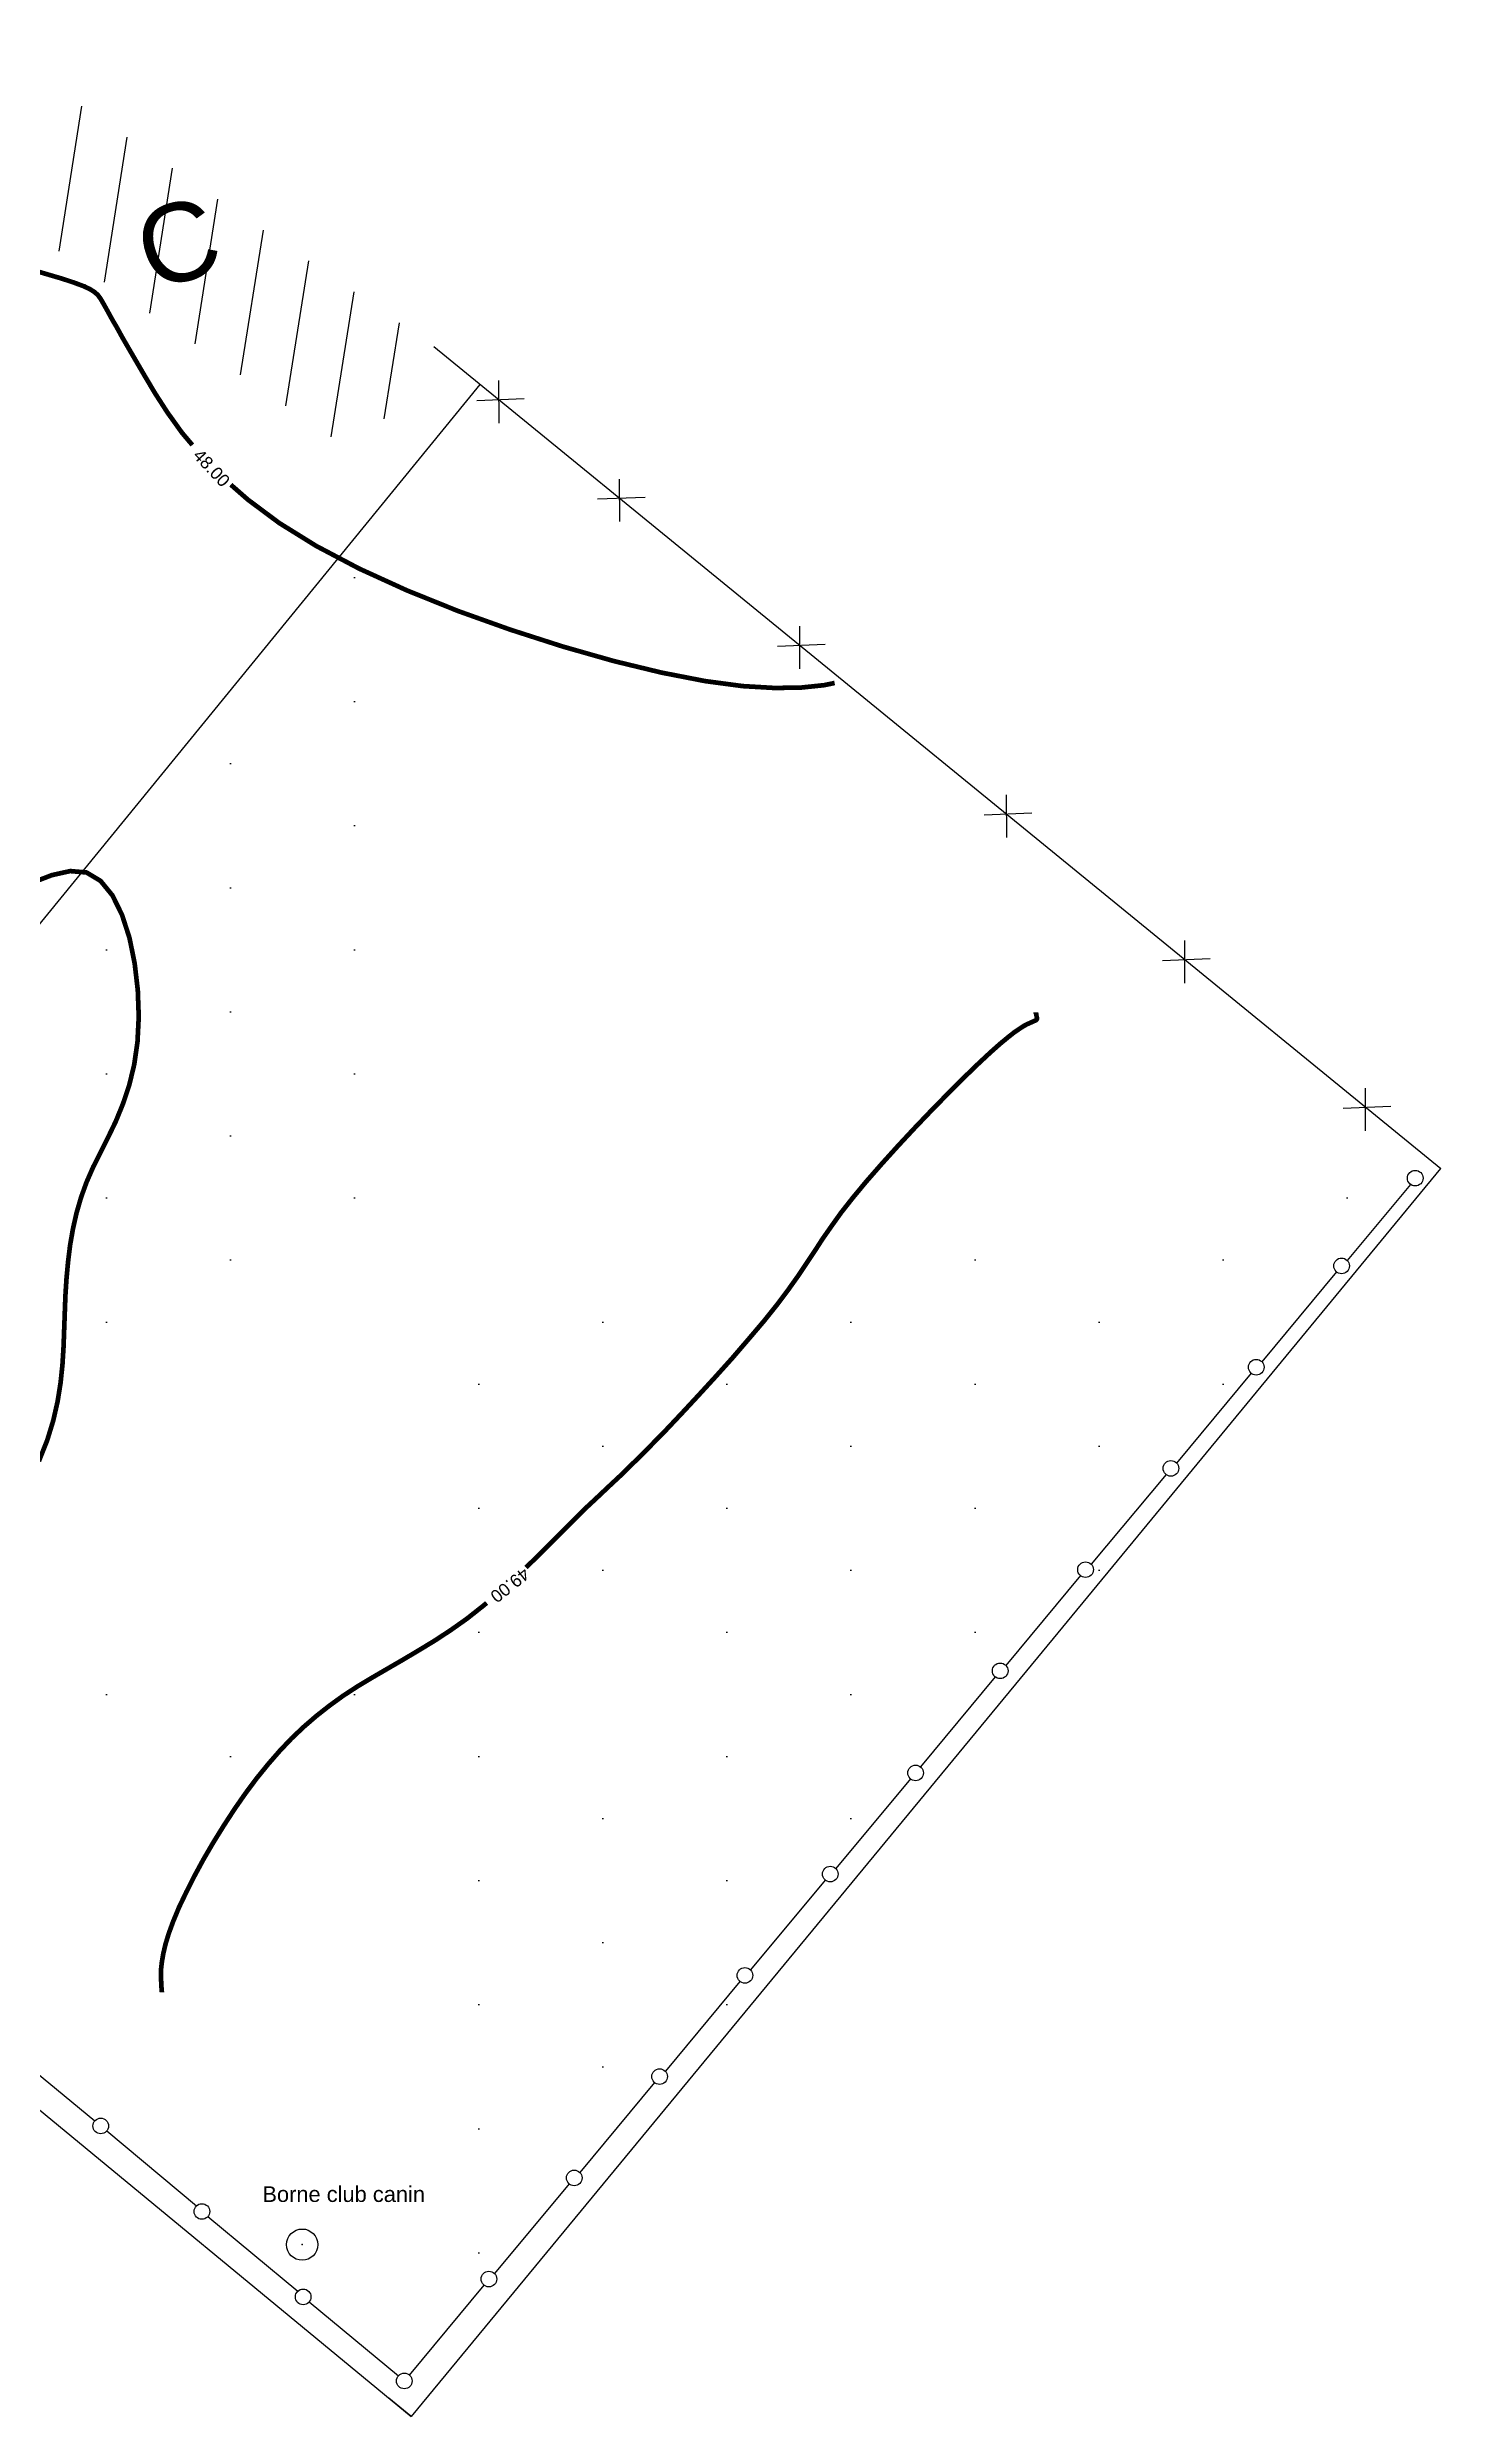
# Model space of a CAD drawing. Header units: metres. Extents: x 64 to 796628, y 142 to 671743.
# Drawn here: x 230.3 to 319.4, y 141.7 to 293.2 of the extents above; entities that cross this region are included whole.
import ezdxf
from ezdxf.enums import TextEntityAlignment as Align

# ---------------------------------------------------------------- set-up
doc = ezdxf.new("R2010")
doc.units = ezdxf.units.M
doc.header["$LTSCALE"] = 2
for name, color, linetype in [('Bâtiment', 1, 'Continuous'), ('Cotation Courbes de niveau', 246, 'Continuous'), ('COURBE PRINCIPALE', 246, 'Continuous'), ('Limtes végétative', 92, 'Continuous'), ('Point Topographie', 1, 'Continuous'), ('texte', 7, 'Continuous')]:
    doc.layers.add(name, color=color, linetype=linetype)
for name, color, linetype, lineweight in [("Lingne d'arbres", 3, 'Continuous', 25), ('SYMBOL_ARBRE', 3, 'Continuous', 25), ('SYMBOL_CLOTURE', 7, 'Continuous', 25)]:
    doc.layers.add(name, color=color, linetype=linetype, lineweight=lineweight)
doc.styles.add('Text pro', font='txt.shx', dxfattribs={"height": 5, "bigfont": 'bigfont.shx'})
pattern_1 = [(90, (-364025.7696, -375482.09), (-7.9375, 3.96875), [0, -7.9375])]
pattern_2 = [(261, (-364025.7696, -375482.0903), (3.135910481, -0.496679427), [])]

# ---------------------------------------------------------------- blocks, each defined once
blk = doc.blocks.new('Point topographique')
blk.add_circle((0, 0), 1)
blk.add_point((0, 0))

msp = doc.modelspace()

# ---------------------------------------------------------------- hatches: boundary and pattern name
at = {"layer": 'Bâtiment'}
h = msp.add_hatch(dxfattribs=at)
h.set_pattern_fill('ANSI31', color=256, angle=216, style=0)
h.set_pattern_definition(pattern_2)
h.paths.add_polyline_path([(254.98, 274.1), (226.97, 293.22), (221.59, 286.62), (250.19, 267.1)])
h.paths.add_polyline_path([(235.02, 282.61), (239.93, 284.12), (241.66, 278.5), (236.75, 276.99)], flags=24)
h = msp.add_hatch(dxfattribs=at)
h.set_pattern_fill('ANSI31', color=256, angle=216, style=0)
h.set_pattern_definition(pattern_2)
h.paths.add_polyline_path([(254.98, 274.1), (226.97, 293.22), (221.59, 286.62), (250.19, 267.1)])
h.paths.add_polyline_path([(235.02, 282.61), (239.93, 284.12), (241.66, 278.5), (236.75, 276.99)], flags=24)
h = msp.add_hatch(dxfattribs=at)
h.set_pattern_fill('ANSI31', color=256, angle=216, style=0)
h.set_pattern_definition(pattern_2)
h.paths.add_polyline_path([(254.98, 274.1), (226.97, 293.22), (221.59, 286.62), (250.19, 267.1)])
h.paths.add_polyline_path([(235.02, 282.61), (239.93, 284.12), (241.66, 278.5), (236.75, 276.99)], flags=24)
h = msp.add_hatch(dxfattribs=at)
h.set_pattern_fill('ANSI31', color=256, angle=216, style=0)
h.set_pattern_definition(pattern_2)
h.paths.add_polyline_path([(254.98, 274.1), (226.97, 293.22), (221.59, 286.62), (250.19, 267.1)])
h.paths.add_polyline_path([(235.02, 282.61), (239.93, 284.12), (241.66, 278.5), (236.75, 276.99)], flags=24)
h = msp.add_hatch(dxfattribs=at)
h.set_pattern_fill('ANSI31', color=256, angle=216, style=0)
h.set_pattern_definition(pattern_2)
h.paths.add_polyline_path([(254.98, 274.1), (226.97, 293.22), (221.59, 286.62), (250.19, 267.1)])
h.paths.add_polyline_path([(235.02, 282.61), (239.93, 284.12), (241.66, 278.5), (236.75, 276.99)], flags=24)
at = {"layer": 'Limtes végétative'}
h = msp.add_hatch(dxfattribs=at)
h.set_pattern_fill('DOTS', color=256, scale=5, angle=90, style=0)
h.set_pattern_definition(pattern_1)
edge = h.paths.add_edge_path()
edge.add_line((254.98, 274.1), (319.4, 221.52))
edge.add_line((204.51, 206.2), (257.95, 271.67))
edge.add_line((319.39, 221.52), (293.6, 190.25))
edge.add_line((208.02, 179.24), (253.54, 141.69))
edge.add_line((192.73, 191.85), (207.86, 179.37))
edge.add_line((200.3, 201.05), (203.03, 204.38))
edge.add_line((200.3, 201.05), (192.73, 191.86))
edge.add_line((293.6, 190.25), (253.54, 141.69))
h = msp.add_hatch(dxfattribs=at)
h.set_pattern_fill('DOTS', color=256, scale=5, angle=90, style=0)
h.set_pattern_definition(pattern_1)
edge = h.paths.add_edge_path()
edge.add_line((254.98, 274.1), (319.4, 221.52))
edge.add_line((204.51, 206.2), (257.95, 271.67))
edge.add_line((319.39, 221.52), (293.6, 190.25))
edge.add_line((208.02, 179.24), (253.54, 141.69))
edge.add_line((192.73, 191.85), (207.86, 179.37))
edge.add_line((200.3, 201.05), (203.03, 204.38))
edge.add_line((200.3, 201.05), (192.73, 191.86))
edge.add_line((293.6, 190.25), (253.54, 141.69))
h = msp.add_hatch(dxfattribs=at)
h.set_pattern_fill('DOTS', color=256, scale=5, angle=90, style=0)
h.set_pattern_definition(pattern_1)
edge = h.paths.add_edge_path()
edge.add_line((254.98, 274.1), (319.4, 221.52))
edge.add_line((204.51, 206.2), (257.95, 271.67))
edge.add_line((319.39, 221.52), (293.6, 190.25))
edge.add_line((208.02, 179.24), (253.54, 141.69))
edge.add_line((192.73, 191.85), (207.86, 179.37))
edge.add_line((200.3, 201.05), (203.03, 204.38))
edge.add_line((200.3, 201.05), (192.73, 191.86))
edge.add_line((293.6, 190.25), (253.54, 141.69))
h = msp.add_hatch(dxfattribs=at)
h.set_pattern_fill('DOTS', color=256, scale=5, angle=90, style=0)
h.set_pattern_definition(pattern_1)
edge = h.paths.add_edge_path()
edge.add_line((254.98, 274.1), (319.4, 221.52))
edge.add_line((204.51, 206.2), (257.95, 271.67))
edge.add_line((319.39, 221.52), (293.6, 190.25))
edge.add_line((208.02, 179.24), (253.54, 141.69))
edge.add_line((192.73, 191.85), (207.86, 179.37))
edge.add_line((200.3, 201.05), (203.03, 204.38))
edge.add_line((200.3, 201.05), (192.73, 191.86))
edge.add_line((293.6, 190.25), (253.54, 141.69))
h = msp.add_hatch(dxfattribs=at)
h.set_pattern_fill('DOTS', color=256, scale=5, angle=90, style=0)
h.set_pattern_definition(pattern_1)
edge = h.paths.add_edge_path()
edge.add_line((254.98, 274.1), (319.4, 221.52))
edge.add_line((204.51, 206.2), (257.95, 271.67))
edge.add_line((319.39, 221.52), (293.6, 190.25))
edge.add_line((208.02, 179.24), (253.54, 141.69))
edge.add_line((192.73, 191.85), (207.86, 179.37))
edge.add_line((200.3, 201.05), (203.03, 204.38))
edge.add_line((200.3, 201.05), (192.73, 191.86))
edge.add_line((293.6, 190.25), (253.54, 141.69))

# ---------------------------------------------------------------- linework, layer by layer
for p, q in [((254.98, 274.1), (254.98, 274.1)), ((254.98, 274.1), (254.98, 274.1)), ((254.98, 274.1), (254.98, 274.1)), ((254.98, 274.1), (254.98, 274.1)), ((254.98, 274.1), (254.98, 274.1)), ((319.39, 221.52), (293.6, 190.25)), ((319.39, 221.52), (293.6, 190.25)), ((319.39, 221.52), (293.6, 190.25)), ((319.39, 221.52), (293.6, 190.25)), ((319.39, 221.52), (293.6, 190.25)), ((293.6, 190.25), (253.54, 141.69)), ((293.6, 190.25), (253.54, 141.69)), ((293.6, 190.25), (253.54, 141.69)), ((293.6, 190.25), (253.54, 141.69)), ((293.6, 190.25), (253.54, 141.69)), ((208.02, 179.24), (253.54, 141.69)), ((208.02, 179.24), (253.54, 141.69)), ((208.02, 179.24), (253.54, 141.69)), ((208.02, 179.24), (253.54, 141.69)), ((208.02, 179.24), (253.54, 141.69)), ((253.52, 141.71), (252.11, 142.88)), ((253.52, 141.71), (252.11, 142.88)), ((253.52, 141.71), (252.11, 142.88)), ((253.52, 141.71), (252.11, 142.88)), ((253.52, 141.71), (252.11, 142.88))]:
    msp.add_line(p, q)
at = {"layer": 'COURBE PRINCIPALE', "const_width": 0.3, "flags": 128}
for points, elevation in [([(228.86, 279.12), (230.15, 278.74), (231.17, 278.44), (231.96, 278.18), (232.55, 277.96), (232.97, 277.77), (233.27, 277.58), (233.49, 277.39), (233.65, 277.17), (233.8, 276.92), (233.97, 276.62), (234.17, 276.26), (234.41, 275.82), (234.71, 275.31), (235.05, 274.69), (235.46, 273.98), (235.95, 273.14), (236.51, 272.18), (237.16, 271.09), (237.94, 269.88), (238.88, 268.57), (239.54, 267.79)], 48), ([(228.86, 279.12), (230.15, 278.74), (231.17, 278.44), (231.96, 278.18), (232.55, 277.96), (232.97, 277.77), (233.27, 277.58), (233.49, 277.39), (233.65, 277.17), (233.8, 276.92), (233.97, 276.62), (234.17, 276.26), (234.41, 275.82), (234.71, 275.31), (235.05, 274.69), (235.46, 273.98), (235.95, 273.14), (236.51, 272.18), (237.16, 271.09), (237.94, 269.88), (238.88, 268.57), (239.54, 267.79)], 48), ([(228.86, 279.12), (230.15, 278.74), (231.17, 278.44), (231.96, 278.18), (232.55, 277.96), (232.97, 277.77), (233.27, 277.58), (233.49, 277.39), (233.65, 277.17), (233.8, 276.92), (233.97, 276.62), (234.17, 276.26), (234.41, 275.82), (234.71, 275.31), (235.05, 274.69), (235.46, 273.98), (235.95, 273.14), (236.51, 272.18), (237.16, 271.09), (237.94, 269.88), (238.88, 268.57), (239.54, 267.79)], 48), ([(228.86, 279.12), (230.15, 278.74), (231.17, 278.44), (231.96, 278.18), (232.55, 277.96), (232.97, 277.77), (233.27, 277.58), (233.49, 277.39), (233.65, 277.17), (233.8, 276.92), (233.97, 276.62), (234.17, 276.26), (234.41, 275.82), (234.71, 275.31), (235.05, 274.69), (235.46, 273.98), (235.95, 273.14), (236.51, 272.18), (237.16, 271.09), (237.94, 269.88), (238.88, 268.57), (239.54, 267.79)], 48), ([(228.86, 279.12), (230.15, 278.74), (231.17, 278.44), (231.96, 278.18), (232.55, 277.96), (232.97, 277.77), (233.27, 277.58), (233.49, 277.39), (233.65, 277.17), (233.8, 276.92), (233.97, 276.62), (234.17, 276.26), (234.41, 275.82), (234.71, 275.31), (235.05, 274.69), (235.46, 273.98), (235.95, 273.14), (236.51, 272.18), (237.16, 271.09), (237.94, 269.88), (238.88, 268.57), (239.54, 267.79)], 48), ([(242, 265.25), (243.1, 264.29), (245.1, 262.8), (247.47, 261.33), (250.22, 259.88), (253.27, 258.49), (256.52, 257.18), (259.88, 255.98), (263.24, 254.9), (266.51, 253.97), (269.57, 253.23), (272.35, 252.69), (274.75, 252.37), (276.8, 252.25), (278.52, 252.28), (279.96, 252.43), (280.63, 252.57)], 48), ([(242, 265.25), (243.1, 264.29), (245.1, 262.8), (247.47, 261.33), (250.22, 259.88), (253.27, 258.49), (256.52, 257.18), (259.88, 255.98), (263.24, 254.9), (266.51, 253.97), (269.57, 253.23), (272.35, 252.69), (274.75, 252.37), (276.8, 252.25), (278.52, 252.28), (279.96, 252.43), (280.63, 252.57)], 48), ([(242, 265.25), (243.1, 264.29), (245.1, 262.8), (247.47, 261.33), (250.22, 259.88), (253.27, 258.49), (256.52, 257.18), (259.88, 255.98), (263.24, 254.9), (266.51, 253.97), (269.57, 253.23), (272.35, 252.69), (274.75, 252.37), (276.8, 252.25), (278.52, 252.28), (279.96, 252.43), (280.63, 252.57)], 48), ([(242, 265.25), (243.1, 264.29), (245.1, 262.8), (247.47, 261.33), (250.22, 259.88), (253.27, 258.49), (256.52, 257.18), (259.88, 255.98), (263.24, 254.9), (266.51, 253.97), (269.57, 253.23), (272.35, 252.69), (274.75, 252.37), (276.8, 252.25), (278.52, 252.28), (279.96, 252.43), (280.63, 252.57)], 48), ([(242, 265.25), (243.1, 264.29), (245.1, 262.8), (247.47, 261.33), (250.22, 259.88), (253.27, 258.49), (256.52, 257.18), (259.88, 255.98), (263.24, 254.9), (266.51, 253.97), (269.57, 253.23), (272.35, 252.69), (274.75, 252.37), (276.8, 252.25), (278.52, 252.28), (279.96, 252.43), (280.63, 252.57)], 48), ([(229.72, 202.79), (230.25, 204.12), (230.64, 205.39), (230.92, 206.62), (231.11, 207.81), (231.23, 208.97), (231.3, 210.11), (231.34, 211.22), (231.38, 212.32), (231.42, 213.41), (231.49, 214.49), (231.59, 215.56), (231.72, 216.62), (231.9, 217.65), (232.13, 218.67), (232.42, 219.67), (232.77, 220.64), (233.19, 221.6), (233.67, 222.55), (234.16, 223.53), (234.65, 224.55), (235.1, 225.65), (235.5, 226.84), (235.82, 228.16), (236.03, 229.61), (236.11, 231.22), (236.05, 232.92), (235.85, 234.63), (235.52, 236.26), (235.04, 237.74), (234.43, 238.98), (233.67, 239.91), (232.77, 240.45), (231.73, 240.54), (230.55, 240.28), (229.23, 239.77)], 48), ([(229.72, 202.79), (230.25, 204.12), (230.64, 205.39), (230.92, 206.62), (231.11, 207.81), (231.23, 208.97), (231.3, 210.11), (231.34, 211.22), (231.38, 212.32), (231.42, 213.41), (231.49, 214.49), (231.59, 215.56), (231.72, 216.62), (231.9, 217.65), (232.13, 218.67), (232.42, 219.67), (232.77, 220.64), (233.19, 221.6), (233.67, 222.55), (234.16, 223.53), (234.65, 224.55), (235.1, 225.65), (235.5, 226.84), (235.82, 228.16), (236.03, 229.61), (236.11, 231.22), (236.05, 232.92), (235.85, 234.63), (235.52, 236.26), (235.04, 237.74), (234.43, 238.98), (233.67, 239.91), (232.77, 240.45), (231.73, 240.54), (230.55, 240.28), (229.23, 239.77)], 48), ([(229.72, 202.79), (230.25, 204.12), (230.64, 205.39), (230.92, 206.62), (231.11, 207.81), (231.23, 208.97), (231.3, 210.11), (231.34, 211.22), (231.38, 212.32), (231.42, 213.41), (231.49, 214.49), (231.59, 215.56), (231.72, 216.62), (231.9, 217.65), (232.13, 218.67), (232.42, 219.67), (232.77, 220.64), (233.19, 221.6), (233.67, 222.55), (234.16, 223.53), (234.65, 224.55), (235.1, 225.65), (235.5, 226.84), (235.82, 228.16), (236.03, 229.61), (236.11, 231.22), (236.05, 232.92), (235.85, 234.63), (235.52, 236.26), (235.04, 237.74), (234.43, 238.98), (233.67, 239.91), (232.77, 240.45), (231.73, 240.54), (230.55, 240.28), (229.23, 239.77)], 48), ([(229.72, 202.79), (230.25, 204.12), (230.64, 205.39), (230.92, 206.62), (231.11, 207.81), (231.23, 208.97), (231.3, 210.11), (231.34, 211.22), (231.38, 212.32), (231.42, 213.41), (231.49, 214.49), (231.59, 215.56), (231.72, 216.62), (231.9, 217.65), (232.13, 218.67), (232.42, 219.67), (232.77, 220.64), (233.19, 221.6), (233.67, 222.55), (234.16, 223.53), (234.65, 224.55), (235.1, 225.65), (235.5, 226.84), (235.82, 228.16), (236.03, 229.61), (236.11, 231.22), (236.05, 232.92), (235.85, 234.63), (235.52, 236.26), (235.04, 237.74), (234.43, 238.98), (233.67, 239.91), (232.77, 240.45), (231.73, 240.54), (230.55, 240.28), (229.23, 239.77)], 48), ([(229.72, 202.79), (230.25, 204.12), (230.64, 205.39), (230.92, 206.62), (231.11, 207.81), (231.23, 208.97), (231.3, 210.11), (231.34, 211.22), (231.38, 212.32), (231.42, 213.41), (231.49, 214.49), (231.59, 215.56), (231.72, 216.62), (231.9, 217.65), (232.13, 218.67), (232.42, 219.67), (232.77, 220.64), (233.19, 221.6), (233.67, 222.55), (234.16, 223.53), (234.65, 224.55), (235.1, 225.65), (235.5, 226.84), (235.82, 228.16), (236.03, 229.61), (236.11, 231.22), (236.05, 232.92), (235.85, 234.63), (235.52, 236.26), (235.04, 237.74), (234.43, 238.98), (233.67, 239.91), (232.77, 240.45), (231.73, 240.54), (230.55, 240.28), (229.23, 239.77)], 48), ([(293.5, 231.5), (293.5, 231.5), (293.5, 231.5), (293.5, 231.5), (293.5, 231.49), (293.5, 231.48), (293.51, 231.47), (293.51, 231.45), (293.52, 231.42), (293.53, 231.38), (293.53, 231.34), (293.54, 231.3), (293.55, 231.25), (293.56, 231.21), (293.57, 231.16), (293.57, 231.12), (293.57, 231.09), (293.56, 231.06), (293.55, 231.04), (293.52, 231.01), (293.48, 230.99), (293.42, 230.96), (293.35, 230.93), (293.24, 230.88), (293.11, 230.82), (292.95, 230.75), (292.74, 230.64), (292.48, 230.47), (292.14, 230.24), (291.72, 229.91), (291.2, 229.48), (290.57, 228.92), (289.81, 228.21), (288.92, 227.35), (287.93, 226.36), (286.87, 225.28), (285.77, 224.13), (284.68, 222.96), (283.63, 221.8), (282.65, 220.68), (281.78, 219.63), (281.04, 218.69), (280.42, 217.82), (279.86, 217.02), (279.35, 216.23), (278.83, 215.45), (278.28, 214.63), (277.66, 213.76), (276.94, 212.8), (276.09, 211.74), (275.12, 210.6), (274.09, 209.4), (273.01, 208.2), (271.92, 207.01), (270.86, 205.87), (269.87, 204.82), (268.96, 203.89), (268.18, 203.1), (267.49, 202.43), (266.89, 201.84), (266.33, 201.32), (265.8, 200.82), (265.27, 200.32), (264.7, 199.79), (264.09, 199.19), (263.41, 198.5), (262.65, 197.74), (261.83, 196.92), (260.96, 196.07), (260.89, 196)], 49), ([(293.5, 231.5), (293.5, 231.5), (293.5, 231.5), (293.5, 231.5), (293.5, 231.49), (293.5, 231.48), (293.51, 231.47), (293.51, 231.45), (293.52, 231.42), (293.53, 231.38), (293.53, 231.34), (293.54, 231.3), (293.55, 231.25), (293.56, 231.21), (293.57, 231.16), (293.57, 231.12), (293.57, 231.09), (293.56, 231.06), (293.55, 231.04), (293.52, 231.01), (293.48, 230.99), (293.42, 230.96), (293.35, 230.93), (293.24, 230.88), (293.11, 230.82), (292.95, 230.75), (292.74, 230.64), (292.48, 230.47), (292.14, 230.24), (291.72, 229.91), (291.2, 229.48), (290.57, 228.92), (289.81, 228.21), (288.92, 227.35), (287.93, 226.36), (286.87, 225.28), (285.77, 224.13), (284.68, 222.96), (283.63, 221.8), (282.65, 220.68), (281.78, 219.63), (281.04, 218.69), (280.42, 217.82), (279.86, 217.02), (279.35, 216.23), (278.83, 215.45), (278.28, 214.63), (277.66, 213.76), (276.94, 212.8), (276.09, 211.74), (275.12, 210.6), (274.09, 209.4), (273.01, 208.2), (271.92, 207.01), (270.86, 205.87), (269.87, 204.82), (268.96, 203.89), (268.18, 203.1), (267.49, 202.43), (266.89, 201.84), (266.33, 201.32), (265.8, 200.82), (265.27, 200.32), (264.7, 199.79), (264.09, 199.19), (263.41, 198.5), (262.65, 197.74), (261.83, 196.92), (260.96, 196.07), (260.89, 196)], 49), ([(293.5, 231.5), (293.5, 231.5), (293.5, 231.5), (293.5, 231.5), (293.5, 231.49), (293.5, 231.48), (293.51, 231.47), (293.51, 231.45), (293.52, 231.42), (293.53, 231.38), (293.53, 231.34), (293.54, 231.3), (293.55, 231.25), (293.56, 231.21), (293.57, 231.16), (293.57, 231.12), (293.57, 231.09), (293.56, 231.06), (293.55, 231.04), (293.52, 231.01), (293.48, 230.99), (293.42, 230.96), (293.35, 230.93), (293.24, 230.88), (293.11, 230.82), (292.95, 230.75), (292.74, 230.64), (292.48, 230.47), (292.14, 230.24), (291.72, 229.91), (291.2, 229.48), (290.57, 228.92), (289.81, 228.21), (288.92, 227.35), (287.93, 226.36), (286.87, 225.28), (285.77, 224.13), (284.68, 222.96), (283.63, 221.8), (282.65, 220.68), (281.78, 219.63), (281.04, 218.69), (280.42, 217.82), (279.86, 217.02), (279.35, 216.23), (278.83, 215.45), (278.28, 214.63), (277.66, 213.76), (276.94, 212.8), (276.09, 211.74), (275.12, 210.6), (274.09, 209.4), (273.01, 208.2), (271.92, 207.01), (270.86, 205.87), (269.87, 204.82), (268.96, 203.89), (268.18, 203.1), (267.49, 202.43), (266.89, 201.84), (266.33, 201.32), (265.8, 200.82), (265.27, 200.32), (264.7, 199.79), (264.09, 199.19), (263.41, 198.5), (262.65, 197.74), (261.83, 196.92), (260.96, 196.07), (260.89, 196)], 49), ([(293.5, 231.5), (293.5, 231.5), (293.5, 231.5), (293.5, 231.5), (293.5, 231.49), (293.5, 231.48), (293.51, 231.47), (293.51, 231.45), (293.52, 231.42), (293.53, 231.38), (293.53, 231.34), (293.54, 231.3), (293.55, 231.25), (293.56, 231.21), (293.57, 231.16), (293.57, 231.12), (293.57, 231.09), (293.56, 231.06), (293.55, 231.04), (293.52, 231.01), (293.48, 230.99), (293.42, 230.96), (293.35, 230.93), (293.24, 230.88), (293.11, 230.82), (292.95, 230.75), (292.74, 230.64), (292.48, 230.47), (292.14, 230.24), (291.72, 229.91), (291.2, 229.48), (290.57, 228.92), (289.81, 228.21), (288.92, 227.35), (287.93, 226.36), (286.87, 225.28), (285.77, 224.13), (284.68, 222.96), (283.63, 221.8), (282.65, 220.68), (281.78, 219.63), (281.04, 218.69), (280.42, 217.82), (279.86, 217.02), (279.35, 216.23), (278.83, 215.45), (278.28, 214.63), (277.66, 213.76), (276.94, 212.8), (276.09, 211.74), (275.12, 210.6), (274.09, 209.4), (273.01, 208.2), (271.92, 207.01), (270.86, 205.87), (269.87, 204.82), (268.96, 203.89), (268.18, 203.1), (267.49, 202.43), (266.89, 201.84), (266.33, 201.32), (265.8, 200.82), (265.27, 200.32), (264.7, 199.79), (264.09, 199.19), (263.41, 198.5), (262.65, 197.74), (261.83, 196.92), (260.96, 196.07), (260.89, 196)], 49), ([(293.5, 231.5), (293.5, 231.5), (293.5, 231.5), (293.5, 231.5), (293.5, 231.49), (293.5, 231.48), (293.51, 231.47), (293.51, 231.45), (293.52, 231.42), (293.53, 231.38), (293.53, 231.34), (293.54, 231.3), (293.55, 231.25), (293.56, 231.21), (293.57, 231.16), (293.57, 231.12), (293.57, 231.09), (293.56, 231.06), (293.55, 231.04), (293.52, 231.01), (293.48, 230.99), (293.42, 230.96), (293.35, 230.93), (293.24, 230.88), (293.11, 230.82), (292.95, 230.75), (292.74, 230.64), (292.48, 230.47), (292.14, 230.24), (291.72, 229.91), (291.2, 229.48), (290.57, 228.92), (289.81, 228.21), (288.92, 227.35), (287.93, 226.36), (286.87, 225.28), (285.77, 224.13), (284.68, 222.96), (283.63, 221.8), (282.65, 220.68), (281.78, 219.63), (281.04, 218.69), (280.42, 217.82), (279.86, 217.02), (279.35, 216.23), (278.83, 215.45), (278.28, 214.63), (277.66, 213.76), (276.94, 212.8), (276.09, 211.74), (275.12, 210.6), (274.09, 209.4), (273.01, 208.2), (271.92, 207.01), (270.86, 205.87), (269.87, 204.82), (268.96, 203.89), (268.18, 203.1), (267.49, 202.43), (266.89, 201.84), (266.33, 201.32), (265.8, 200.82), (265.27, 200.32), (264.7, 199.79), (264.09, 199.19), (263.41, 198.5), (262.65, 197.74), (261.83, 196.92), (260.96, 196.07), (260.89, 196)], 49), ([(258.37, 193.73), (258.1, 193.51), (257.1, 192.72), (256.08, 192), (255.06, 191.33), (254.04, 190.71), (253.03, 190.11), (252.03, 189.53), (251.05, 188.96), (250.1, 188.39), (249.18, 187.79), (248.31, 187.16), (247.47, 186.5), (246.66, 185.8), (245.88, 185.06), (245.13, 184.27), (244.39, 183.42), (243.66, 182.52), (242.95, 181.57), (242.24, 180.55), (241.55, 179.49), (240.88, 178.41), (240.25, 177.33), (239.67, 176.26), (239.15, 175.23), (238.69, 174.27), (238.32, 173.38), (238.03, 172.59), (237.82, 171.9), (237.68, 171.3), (237.59, 170.77), (237.54, 170.33), (237.53, 169.96), (237.54, 169.65), (237.55, 169.41), (237.56, 169.22), (237.57, 169.07), (237.58, 168.97), (237.58, 168.9), (237.59, 168.86), (237.59, 168.84), (237.59, 168.83), (237.59, 168.83)], 49), ([(258.37, 193.73), (258.1, 193.51), (257.1, 192.72), (256.08, 192), (255.06, 191.33), (254.04, 190.71), (253.03, 190.11), (252.03, 189.53), (251.05, 188.96), (250.1, 188.39), (249.18, 187.79), (248.31, 187.16), (247.47, 186.5), (246.66, 185.8), (245.88, 185.06), (245.13, 184.27), (244.39, 183.42), (243.66, 182.52), (242.95, 181.57), (242.24, 180.55), (241.55, 179.49), (240.88, 178.41), (240.25, 177.33), (239.67, 176.26), (239.15, 175.23), (238.69, 174.27), (238.32, 173.38), (238.03, 172.59), (237.82, 171.9), (237.68, 171.3), (237.59, 170.77), (237.54, 170.33), (237.53, 169.96), (237.54, 169.65), (237.55, 169.41), (237.56, 169.22), (237.57, 169.07), (237.58, 168.97), (237.58, 168.9), (237.59, 168.86), (237.59, 168.84), (237.59, 168.83), (237.59, 168.83)], 49), ([(258.37, 193.73), (258.1, 193.51), (257.1, 192.72), (256.08, 192), (255.06, 191.33), (254.04, 190.71), (253.03, 190.11), (252.03, 189.53), (251.05, 188.96), (250.1, 188.39), (249.18, 187.79), (248.31, 187.16), (247.47, 186.5), (246.66, 185.8), (245.88, 185.06), (245.13, 184.27), (244.39, 183.42), (243.66, 182.52), (242.95, 181.57), (242.24, 180.55), (241.55, 179.49), (240.88, 178.41), (240.25, 177.33), (239.67, 176.26), (239.15, 175.23), (238.69, 174.27), (238.32, 173.38), (238.03, 172.59), (237.82, 171.9), (237.68, 171.3), (237.59, 170.77), (237.54, 170.33), (237.53, 169.96), (237.54, 169.65), (237.55, 169.41), (237.56, 169.22), (237.57, 169.07), (237.58, 168.97), (237.58, 168.9), (237.59, 168.86), (237.59, 168.84), (237.59, 168.83), (237.59, 168.83)], 49), ([(258.37, 193.73), (258.1, 193.51), (257.1, 192.72), (256.08, 192), (255.06, 191.33), (254.04, 190.71), (253.03, 190.11), (252.03, 189.53), (251.05, 188.96), (250.1, 188.39), (249.18, 187.79), (248.31, 187.16), (247.47, 186.5), (246.66, 185.8), (245.88, 185.06), (245.13, 184.27), (244.39, 183.42), (243.66, 182.52), (242.95, 181.57), (242.24, 180.55), (241.55, 179.49), (240.88, 178.41), (240.25, 177.33), (239.67, 176.26), (239.15, 175.23), (238.69, 174.27), (238.32, 173.38), (238.03, 172.59), (237.82, 171.9), (237.68, 171.3), (237.59, 170.77), (237.54, 170.33), (237.53, 169.96), (237.54, 169.65), (237.55, 169.41), (237.56, 169.22), (237.57, 169.07), (237.58, 168.97), (237.58, 168.9), (237.59, 168.86), (237.59, 168.84), (237.59, 168.83), (237.59, 168.83)], 49), ([(258.37, 193.73), (258.1, 193.51), (257.1, 192.72), (256.08, 192), (255.06, 191.33), (254.04, 190.71), (253.03, 190.11), (252.03, 189.53), (251.05, 188.96), (250.1, 188.39), (249.18, 187.79), (248.31, 187.16), (247.47, 186.5), (246.66, 185.8), (245.88, 185.06), (245.13, 184.27), (244.39, 183.42), (243.66, 182.52), (242.95, 181.57), (242.24, 180.55), (241.55, 179.49), (240.88, 178.41), (240.25, 177.33), (239.67, 176.26), (239.15, 175.23), (238.69, 174.27), (238.32, 173.38), (238.03, 172.59), (237.82, 171.9), (237.68, 171.3), (237.59, 170.77), (237.54, 170.33), (237.53, 169.96), (237.54, 169.65), (237.55, 169.41), (237.56, 169.22), (237.57, 169.07), (237.58, 168.97), (237.58, 168.9), (237.59, 168.86), (237.59, 168.84), (237.59, 168.83), (237.59, 168.83)], 49)]:
    msp.add_lwpolyline(points, dxfattribs=dict(at, elevation=elevation))
at = {"layer": "Lingne d'arbres"}
for p, q in [((317.47, 220.5), (313.42, 215.64)), ((317.47, 220.5), (313.42, 215.64)), ((317.47, 220.5), (313.42, 215.64)), ((317.47, 220.5), (313.42, 215.64)), ((317.47, 220.5), (313.42, 215.64)), ((312.74, 214.9), (307.96, 209.16)), ((312.74, 214.9), (307.96, 209.16)), ((312.74, 214.9), (307.96, 209.16)), ((312.74, 214.9), (307.96, 209.16)), ((312.74, 214.9), (307.96, 209.16)), ((307.28, 208.42), (302.51, 202.68)), ((307.28, 208.42), (302.51, 202.68)), ((307.28, 208.42), (302.51, 202.68)), ((307.28, 208.42), (302.51, 202.68)), ((307.28, 208.42), (302.51, 202.68)), ((301.83, 201.95), (297.04, 196.22)), ((301.83, 201.95), (297.04, 196.22)), ((301.83, 201.95), (297.04, 196.22)), ((301.83, 201.95), (297.04, 196.22)), ((301.83, 201.95), (297.04, 196.22)), ((296.36, 195.48), (291.58, 189.74)), ((296.36, 195.48), (291.58, 189.74)), ((296.36, 195.48), (291.58, 189.74)), ((296.36, 195.48), (291.58, 189.74)), ((296.36, 195.48), (291.58, 189.74)), ((290.9, 189), (286.13, 183.26)), ((290.9, 189), (286.13, 183.26)), ((290.9, 189), (286.13, 183.26)), ((290.9, 189), (286.13, 183.26)), ((290.9, 189), (286.13, 183.26)), ((285.49, 182.48), (280.71, 176.74)), ((285.49, 182.48), (280.71, 176.74)), ((285.49, 182.48), (280.71, 176.74)), ((285.49, 182.48), (280.71, 176.74)), ((285.49, 182.48), (280.71, 176.74)), ((280.03, 176), (275.25, 170.26)), ((280.03, 176), (275.25, 170.26)), ((280.03, 176), (275.25, 170.26)), ((280.03, 176), (275.25, 170.26)), ((280.03, 176), (275.25, 170.26)), ((274.57, 169.53), (269.8, 163.78)), ((274.57, 169.53), (269.8, 163.78)), ((274.57, 169.53), (269.8, 163.78)), ((274.57, 169.53), (269.8, 163.78)), ((274.57, 169.53), (269.8, 163.78)), ((227.55, 165.37), (233.3, 160.6)), ((227.55, 165.37), (233.3, 160.6)), ((227.55, 165.37), (233.3, 160.6)), ((227.55, 165.37), (233.3, 160.6)), ((227.55, 165.37), (233.3, 160.6)), ((269.11, 163.05), (264.32, 157.31)), ((269.11, 163.05), (264.32, 157.31)), ((269.11, 163.05), (264.32, 157.31)), ((269.11, 163.05), (264.32, 157.31)), ((269.11, 163.05), (264.32, 157.31)), ((234.06, 159.96), (239.8, 155.17)), ((234.06, 159.96), (239.8, 155.17)), ((234.06, 159.96), (239.8, 155.17)), ((234.06, 159.96), (239.8, 155.17)), ((234.06, 159.96), (239.8, 155.17)), ((263.65, 156.58), (258.86, 150.84)), ((263.65, 156.58), (258.86, 150.84)), ((263.65, 156.58), (258.86, 150.84)), ((263.65, 156.58), (258.86, 150.84)), ((263.65, 156.58), (258.86, 150.84)), ((240.54, 154.5), (246.28, 149.71)), ((240.54, 154.5), (246.28, 149.71)), ((240.54, 154.5), (246.28, 149.71)), ((240.54, 154.5), (246.28, 149.71)), ((240.54, 154.5), (246.28, 149.71)), ((258.19, 150.1), (253.42, 144.35)), ((258.19, 150.1), (253.42, 144.35)), ((258.19, 150.1), (253.42, 144.35)), ((258.19, 150.1), (253.42, 144.35)), ((258.19, 150.1), (253.42, 144.35)), ((247.02, 149.03), (252.72, 144.3)), ((247.02, 149.03), (252.72, 144.3)), ((247.02, 149.03), (252.72, 144.3)), ((247.02, 149.03), (252.72, 144.3)), ((247.02, 149.03), (252.72, 144.3))]:
    msp.add_line(p, q, dxfattribs=at)
for centre in [(317.77, 220.9), (317.77, 220.9), (317.77, 220.9), (317.77, 220.9), (317.77, 220.9), (313.06, 215.29), (313.06, 215.29), (313.06, 215.29), (313.06, 215.29), (313.06, 215.29), (307.6, 208.81), (307.6, 208.81), (307.6, 208.81), (307.6, 208.81), (307.6, 208.81), (302.14, 202.34), (302.14, 202.34), (302.14, 202.34), (302.14, 202.34), (302.14, 202.34), (296.68, 195.86), (296.68, 195.86), (296.68, 195.86), (296.68, 195.86), (296.68, 195.86), (291.22, 189.39), (291.22, 189.39), (291.22, 189.39), (291.22, 189.39), (291.22, 189.39), (285.81, 182.86), (285.81, 182.86), (285.81, 182.86), (285.81, 182.86), (285.81, 182.86), (280.35, 176.39), (280.35, 176.39), (280.35, 176.39), (280.35, 176.39), (280.35, 176.39), (274.89, 169.91), (274.89, 169.91), (274.89, 169.91), (274.89, 169.91), (274.89, 169.91), (269.43, 163.44), (269.43, 163.44), (269.43, 163.44), (269.43, 163.44), (269.43, 163.44), (233.68, 160.28), (233.68, 160.28), (233.68, 160.28), (233.68, 160.28), (233.68, 160.28), (263.97, 156.96), (263.97, 156.96), (263.97, 156.96), (263.97, 156.96), (263.97, 156.96), (240.15, 154.81), (240.15, 154.81), (240.15, 154.81), (240.15, 154.81), (240.15, 154.81), (258.51, 150.49), (258.51, 150.49), (258.51, 150.49), (258.51, 150.49), (258.51, 150.49), (246.63, 149.35), (246.63, 149.35), (246.63, 149.35), (246.63, 149.35), (246.63, 149.35), (253.1, 143.97), (253.1, 143.97), (253.1, 143.97), (253.1, 143.97), (253.1, 143.97), (253.1, 143.97), (253.1, 143.97), (253.1, 143.97), (253.1, 143.97), (253.1, 143.97)]:
    msp.add_circle(centre, 0.5, dxfattribs=at)
at = {"layer": 'SYMBOL_ARBRE'}
msp.add_line((204.51, 206.2), (257.95, 271.67), dxfattribs=at)
msp.add_line((204.51, 206.2), (257.95, 271.67), dxfattribs=at)
msp.add_line((204.51, 206.2), (257.95, 271.67), dxfattribs=at)
msp.add_line((204.51, 206.2), (257.95, 271.67), dxfattribs=at)
msp.add_line((204.51, 206.2), (257.95, 271.67), dxfattribs=at)
at = {"layer": 'SYMBOL_CLOTURE'}
for p, q in [((254.98, 274.1), (319.4, 221.52)), ((254.98, 274.1), (319.4, 221.52)), ((254.98, 274.1), (319.4, 221.52)), ((254.98, 274.1), (319.4, 221.52)), ((254.98, 274.1), (319.4, 221.52)), ((259.16, 269.19, -8.4), (259.15, 271.91, -8.4)), ((259.16, 269.19, -8.4), (259.15, 271.91, -8.4)), ((259.16, 269.19, -8.4), (259.15, 271.91, -8.4)), ((259.16, 269.19, -8.4), (259.15, 271.91, -8.4)), ((259.16, 269.19, -8.4), (259.15, 271.91, -8.4)), ((257.73, 270.64, -8.4), (260.77, 270.76, -8.4)), ((257.73, 270.64, -8.4), (260.77, 270.76, -8.4)), ((257.73, 270.64, -8.4), (260.77, 270.76, -8.4)), ((257.73, 270.64, -8.4), (260.77, 270.76, -8.4)), ((257.73, 270.64, -8.4), (260.77, 270.76, -8.4)), ((266.88, 262.89, -8.4), (266.87, 265.61, -8.4)), ((266.88, 262.89, -8.4), (266.87, 265.61, -8.4)), ((266.88, 262.89, -8.4), (266.87, 265.61, -8.4)), ((266.88, 262.89, -8.4), (266.87, 265.61, -8.4)), ((266.88, 262.89, -8.4), (266.87, 265.61, -8.4)), ((265.45, 264.34, -8.4), (268.5, 264.46, -8.4)), ((265.45, 264.34, -8.4), (268.5, 264.46, -8.4)), ((265.45, 264.34, -8.4), (268.5, 264.46, -8.4)), ((265.45, 264.34, -8.4), (268.5, 264.46, -8.4)), ((265.45, 264.34, -8.4), (268.5, 264.46, -8.4)), ((278.41, 253.48, -8.4), (278.4, 256.2, -8.4)), ((278.41, 253.48, -8.4), (278.4, 256.2, -8.4)), ((278.41, 253.48, -8.4), (278.4, 256.2, -8.4)), ((278.41, 253.48, -8.4), (278.4, 256.2, -8.4)), ((278.41, 253.48, -8.4), (278.4, 256.2, -8.4)), ((276.98, 254.93, -8.4), (280.02, 255.05, -8.4)), ((276.98, 254.93, -8.4), (280.02, 255.05, -8.4)), ((276.98, 254.93, -8.4), (280.02, 255.05, -8.4)), ((276.98, 254.93, -8.4), (280.02, 255.05, -8.4)), ((276.98, 254.93, -8.4), (280.02, 255.05, -8.4)), ((290.2, 244.14, -8.4), (293.25, 244.26, -8.4)), ((290.2, 244.14, -8.4), (293.25, 244.26, -8.4)), ((290.2, 244.14, -8.4), (293.25, 244.26, -8.4)), ((290.2, 244.14, -8.4), (293.25, 244.26, -8.4)), ((290.2, 244.14, -8.4), (293.25, 244.26, -8.4)), ((291.64, 242.69, -8.4), (291.62, 245.42, -8.4)), ((291.64, 242.69, -8.4), (291.62, 245.42, -8.4)), ((291.64, 242.69, -8.4), (291.62, 245.42, -8.4)), ((291.64, 242.69, -8.4), (291.62, 245.42, -8.4)), ((291.64, 242.69, -8.4), (291.62, 245.42, -8.4)), ((301.61, 234.82, -8.4), (304.66, 234.94, -8.4)), ((301.61, 234.82, -8.4), (304.66, 234.94, -8.4)), ((301.61, 234.82, -8.4), (304.66, 234.94, -8.4)), ((301.61, 234.82, -8.4), (304.66, 234.94, -8.4)), ((301.61, 234.82, -8.4), (304.66, 234.94, -8.4)), ((303.04, 233.37, -8.4), (303.03, 236.1, -8.4)), ((303.04, 233.37, -8.4), (303.03, 236.1, -8.4)), ((303.04, 233.37, -8.4), (303.03, 236.1, -8.4)), ((303.04, 233.37, -8.4), (303.03, 236.1, -8.4)), ((303.04, 233.37, -8.4), (303.03, 236.1, -8.4)), ((314.6, 223.93, -8.4), (314.59, 226.66, -8.4)), ((314.6, 223.93, -8.4), (314.59, 226.66, -8.4)), ((314.6, 223.93, -8.4), (314.59, 226.66, -8.4)), ((314.6, 223.93, -8.4), (314.59, 226.66, -8.4)), ((314.6, 223.93, -8.4), (314.59, 226.66, -8.4)), ((313.17, 225.38, -8.4), (316.22, 225.5, -8.4)), ((313.17, 225.38, -8.4), (316.22, 225.5, -8.4)), ((313.17, 225.38, -8.4), (316.22, 225.5, -8.4)), ((313.17, 225.38, -8.4), (316.22, 225.5, -8.4)), ((313.17, 225.38, -8.4), (316.22, 225.5, -8.4))]:
    msp.add_line(p, q, dxfattribs=at)

# ---------------------------------------------------------------- block references
at = {"layer": 'Point Topographie'}
msp.add_blockref('Point topographique', (246.57, 152.69), dxfattribs=at)
msp.add_blockref('Point topographique', (246.57, 152.69), dxfattribs=at)
msp.add_blockref('Point topographique', (246.57, 152.69), dxfattribs=at)
msp.add_blockref('Point topographique', (246.57, 152.69), dxfattribs=at)
msp.add_blockref('Point topographique', (246.57, 152.69), dxfattribs=at)

# ---------------------------------------------------------------- texts
at = {"layer": 'Cotation Courbes de niveau'}
for rotation, oblique, p in [(339.6608, 360, (232.27, 278.07, 48)), (339.6608, 360, (232.27, 278.07, 48)), (339.6608, 360, (232.27, 278.07, 48)), (339.6608, 360, (232.27, 278.07, 48)), (339.6608, 360, (232.27, 278.07, 48)), (339.6608, 360, (232.27, 278.07, 48)), (339.6608, 360, (232.27, 278.07, 48)), (339.6608, 360, (232.27, 278.07, 48)), (339.6608, 360, (232.27, 278.07, 48)), (339.6608, 360, (232.27, 278.07, 48)), (339.6608, 360, (232.27, 278.07, 48)), (339.6608, 360, (232.27, 278.07, 48)), (339.6608, 360, (232.27, 278.07, 48)), (339.6608, 360, (232.27, 278.07, 48)), (339.6608, 360, (232.27, 278.07, 48)), (339.6608, 360, (232.27, 278.07, 48)), (339.6608, 360, (232.27, 278.07, 48)), (339.6608, 360, (232.27, 278.07, 48)), (339.6608, 360, (232.27, 278.07, 48)), (339.6608, 360, (232.27, 278.07, 48)), (339.6608, 360, (232.27, 278.07, 48)), (339.6608, 360, (232.27, 278.07, 48)), (339.6608, 360, (232.27, 278.07, 48)), (339.6608, 360, (232.27, 278.07, 48)), (339.6608, 360, (232.27, 278.07, 48)), (339.6608, 360, (232.27, 278.07, 48)), (339.6608, 360, (232.27, 278.07, 48)), (339.6608, 360, (232.27, 278.07, 48)), (339.6608, 360, (232.27, 278.07, 48)), (339.6608, 360, (232.27, 278.07, 48)), (339.6608, 360, (232.27, 278.07, 48)), (339.6608, 360, (232.27, 278.07, 48)), (339.6608, 360, (232.27, 278.07, 48)), (339.6608, 360, (232.27, 278.07, 48)), (339.6608, 360, (232.27, 278.07, 48)), (339.6608, 360, (232.27, 278.07, 48)), (339.6608, 360, (232.27, 278.07, 48)), (339.6608, 360, (232.27, 278.07, 48)), (339.6608, 360, (232.27, 278.07, 48)), (339.6608, 360, (232.27, 278.07, 48)), (339.6608, 360, (232.27, 278.07, 48)), (339.6608, 360, (232.27, 278.07, 48)), (339.6608, 360, (232.27, 278.07, 48)), (339.6608, 360, (232.27, 278.07, 48)), (339.6608, 360, (232.27, 278.07, 48)), (339.6608, 360, (232.27, 278.07, 48)), (339.6608, 360, (232.27, 278.07, 48)), (339.6608, 360, (232.27, 278.07, 48)), (339.6608, 360, (232.27, 278.07, 48)), (339.6608, 360, (232.27, 278.07, 48)), (338.0452, 0, (253.72, 258.31, 48)), (338.0452, 0, (253.72, 258.31, 48)), (338.0452, 0, (253.72, 258.31, 48)), (338.0452, 0, (253.72, 258.31, 48)), (338.0452, 0, (253.72, 258.31, 48)), (338.0452, 0, (253.72, 258.31, 48)), (338.0452, 0, (253.72, 258.31, 48)), (338.0452, 0, (253.72, 258.31, 48)), (338.0452, 0, (253.72, 258.31, 48)), (338.0452, 0, (253.72, 258.31, 48)), (338.0452, 0, (253.72, 258.31, 48)), (338.0452, 0, (253.72, 258.31, 48)), (338.0452, 0, (253.72, 258.31, 48)), (338.0452, 0, (253.72, 258.31, 48)), (338.0452, 0, (253.72, 258.31, 48)), (338.0452, 0, (253.72, 258.31, 48)), (338.0452, 0, (253.72, 258.31, 48)), (338.0452, 0, (253.72, 258.31, 48)), (338.0452, 0, (253.72, 258.31, 48)), (338.0452, 0, (253.72, 258.31, 48)), (338.0452, 0, (253.72, 258.31, 48)), (338.0452, 0, (253.72, 258.31, 48)), (338.0452, 0, (253.72, 258.31, 48)), (338.0452, 0, (253.72, 258.31, 48)), (338.0452, 0, (253.72, 258.31, 48)), (338.0452, 0, (253.72, 258.31, 48)), (338.0452, 0, (253.72, 258.31, 48)), (338.0452, 0, (253.72, 258.31, 48)), (338.0452, 0, (253.72, 258.31, 48)), (338.0452, 0, (253.72, 258.31, 48)), (338.0452, 0, (253.72, 258.31, 48)), (338.0452, 0, (253.72, 258.31, 48)), (338.0452, 0, (253.72, 258.31, 48)), (338.0452, 0, (253.72, 258.31, 48)), (338.0452, 0, (253.72, 258.31, 48)), (338.0452, 0, (253.72, 258.31, 48)), (338.0452, 0, (253.72, 258.31, 48)), (338.0452, 0, (253.72, 258.31, 48)), (338.0452, 0, (253.72, 258.31, 48)), (338.0452, 0, (253.72, 258.31, 48)), (338.0452, 0, (253.72, 258.31, 48)), (338.0452, 0, (253.72, 258.31, 48)), (338.0452, 0, (253.72, 258.31, 48)), (338.0452, 0, (253.72, 258.31, 48)), (338.0452, 0, (253.72, 258.31, 48)), (338.0452, 0, (253.72, 258.31, 48)), (338.0452, 0, (253.72, 258.31, 48)), (338.0452, 0, (253.72, 258.31, 48)), (338.0452, 0, (253.72, 258.31, 48)), (338.0452, 0, (253.72, 258.31, 48)), (67.35, 360, (234.74, 224.78, 48)), (67.35, 360, (234.74, 224.78, 48)), (67.35, 360, (234.74, 224.78, 48)), (67.35, 360, (234.74, 224.78, 48)), (67.35, 360, (234.74, 224.78, 48)), (67.35, 360, (234.74, 224.78, 48)), (67.35, 360, (234.74, 224.78, 48)), (67.35, 360, (234.74, 224.78, 48)), (67.35, 360, (234.74, 224.78, 48)), (67.35, 360, (234.74, 224.78, 48)), (67.35, 360, (234.74, 224.78, 48)), (67.35, 360, (234.74, 224.78, 48)), (67.35, 360, (234.74, 224.78, 48)), (67.35, 360, (234.74, 224.78, 48)), (67.35, 360, (234.74, 224.78, 48)), (67.35, 360, (234.74, 224.78, 48)), (67.35, 360, (234.74, 224.78, 48)), (67.35, 360, (234.74, 224.78, 48)), (67.35, 360, (234.74, 224.78, 48)), (67.35, 360, (234.74, 224.78, 48)), (67.35, 360, (234.74, 224.78, 48)), (67.35, 360, (234.74, 224.78, 48)), (67.35, 360, (234.74, 224.78, 48)), (67.35, 360, (234.74, 224.78, 48)), (67.35, 360, (234.74, 224.78, 48)), (67.35, 360, (234.74, 224.78, 48)), (67.35, 360, (234.74, 224.78, 48)), (67.35, 360, (234.74, 224.78, 48)), (67.35, 360, (234.74, 224.78, 48)), (67.35, 360, (234.74, 224.78, 48)), (67.35, 360, (234.74, 224.78, 48)), (67.35, 360, (234.74, 224.78, 48)), (67.35, 360, (234.74, 224.78, 48)), (67.35, 360, (234.74, 224.78, 48)), (67.35, 360, (234.74, 224.78, 48)), (67.35, 360, (234.74, 224.78, 48)), (67.35, 360, (234.74, 224.78, 48)), (67.35, 360, (234.74, 224.78, 48)), (67.35, 360, (234.74, 224.78, 48)), (67.35, 360, (234.74, 224.78, 48)), (67.35, 360, (234.74, 224.78, 48)), (67.35, 360, (234.74, 224.78, 48)), (67.35, 360, (234.74, 224.78, 48)), (67.35, 360, (234.74, 224.78, 48)), (67.35, 360, (234.74, 224.78, 48)), (67.35, 360, (234.74, 224.78, 48)), (67.35, 360, (234.74, 224.78, 48)), (67.35, 360, (234.74, 224.78, 48)), (67.35, 360, (234.74, 224.78, 48)), (67.35, 360, (234.74, 224.78, 48)), (67.35, 360, (234.74, 224.78, 48)), (67.35, 360, (234.74, 224.78, 48)), (67.35, 360, (234.74, 224.78, 48)), (67.35, 360, (234.74, 224.78, 48)), (67.35, 360, (234.74, 224.78, 48)), (67.35, 360, (234.74, 224.78, 48)), (67.35, 360, (234.74, 224.78, 48)), (67.35, 360, (234.74, 224.78, 48)), (67.35, 360, (234.74, 224.78, 48)), (67.35, 360, (234.74, 224.78, 48)), (67.35, 360, (234.74, 224.78, 48)), (67.35, 360, (234.74, 224.78, 48)), (67.35, 360, (234.74, 224.78, 48)), (67.35, 360, (234.74, 224.78, 48)), (67.35, 360, (234.74, 224.78, 48)), (67.35, 360, (234.74, 224.78, 48)), (67.35, 360, (234.74, 224.78, 48)), (67.35, 360, (234.74, 224.78, 48)), (67.35, 360, (234.74, 224.78, 48)), (67.35, 360, (234.74, 224.78, 48))]:
    msp.add_text('48.00', height=0.3, rotation=rotation, dxfattribs=dict(at, oblique=oblique)).set_placement(p, align=Align.MIDDLE_CENTER)
at = {"layer": 'Cotation Courbes de niveau', "char_height": 0.3, "width": 16.9222, "attachment_point": 1}
for s, insert, rotation in [('{\\fArial|b0|i0|c0|p34;\\H2.667x;48.00}', (240.11, 267.62, 47), 313.0619), ('{\\fArial|b0|i0|c0|p34;\\H2.667x;48.00}', (240.11, 267.62, 47), 313.0619), ('{\\fArial|b0|i0|c0|p34;\\H2.667x;48.00}', (240.11, 267.62, 47), 313.0619), ('{\\fArial|b0|i0|c0|p34;\\H2.667x;48.00}', (240.11, 267.62, 47), 313.0619), ('{\\fArial|b0|i0|c0|p34;\\H2.667x;48.00}', (240.11, 267.62, 47), 313.0619), ('{\\fArial|b0|i0|c0|p34;\\H2.667x;49.00}', (261.21, 195.42, 96), 218.3574), ('{\\fArial|b0|i0|c0|p34;\\H2.667x;49.00}', (261.21, 195.42, 96), 218.3574), ('{\\fArial|b0|i0|c0|p34;\\H2.667x;49.00}', (261.21, 195.42, 96), 218.3574), ('{\\fArial|b0|i0|c0|p34;\\H2.667x;49.00}', (261.21, 195.42, 96), 218.3574), ('{\\fArial|b0|i0|c0|p34;\\H2.667x;49.00}', (261.21, 195.42, 96), 218.3574)]:
    msp.add_mtext(s, dxfattribs=dict(at, insert=insert, rotation=rotation))
at = {"layer": 'Point Topographie', "insert": (244.02, 156.42), "char_height": 1, "width": 24.402, "attachment_point": 1}
msp.add_mtext('{\\fArial|b0|i0|c0|p34;Borne club canin}', dxfattribs=at)
msp.add_mtext('{\\fArial|b0|i0|c0|p34;Borne club canin}', dxfattribs=at)
msp.add_mtext('{\\fArial|b0|i0|c0|p34;Borne club canin}', dxfattribs=at)
msp.add_mtext('{\\fArial|b0|i0|c0|p34;Borne club canin}', dxfattribs=at)
msp.add_mtext('{\\fArial|b0|i0|c0|p34;Borne club canin}', dxfattribs=at)
at = {"layer": 'texte', "insert": (235.47, 282.38), "char_height": 1.43, "width": 55.461, "attachment_point": 1, "rotation": 17.1155, "style": 'Text pro'}
msp.add_mtext('{\\fArial|b0|i0|c0|p34;\\H3.497x;C}', dxfattribs=at)
msp.add_mtext('{\\fArial|b0|i0|c0|p34;\\H3.497x;C}', dxfattribs=at)
msp.add_mtext('{\\fArial|b0|i0|c0|p34;\\H3.497x;C}', dxfattribs=at)
msp.add_mtext('{\\fArial|b0|i0|c0|p34;\\H3.497x;C}', dxfattribs=at)
msp.add_mtext('{\\fArial|b0|i0|c0|p34;\\H3.497x;C}', dxfattribs=at)

doc.saveas('drawing.dxf')
